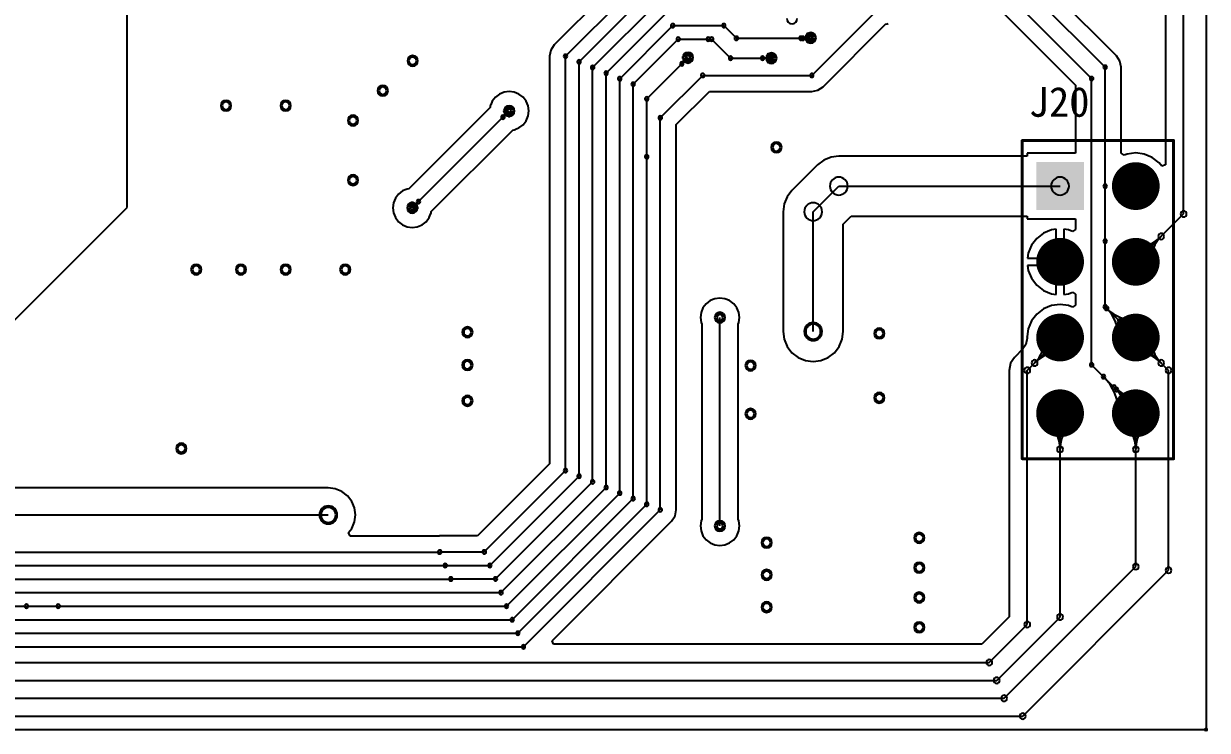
# Model space of a CAD drawing. Header units: inches. Extents: x 32166 to 66782, y 2386 to 7162.
# Drawn here: x 33941.3 to 34259.1, y 3660.8 to 3850.4 of the extents above; entities that cross this region are included whole.
import ezdxf

# ---------------------------------------------------------------- set-up
doc = ezdxf.new("R2010")
doc.units = ezdxf.units.IN
doc.header["$LTSCALE"] = 0.64311
doc.header["$MEASUREMENT"] = 0
for name, color, linetype in [('KEEPOUTLAYER', 6, 'CONTINUOUS'), ('MULTILAYER', 9, 'CONTINUOUS'), ('TOPLAYER', 1, 'CONTINUOUS'), ('TOPOVERLAY', 2, 'CONTINUOUS'), ('TOPSOLDER', 216, 'CONTINUOUS')]:
    doc.layers.add(name, color=color, linetype=linetype)
doc.styles.get("Standard").update_dxf_attribs({"font": 'txt', "width": 0.8})

msp = doc.modelspace()

# ---------------------------------------------------------------- linework, layer by layer
at = {"layer": 'KEEPOUTLAYER'}
for p, q in [((34258.87, 3660.96), (34258.87, 3989.76)), ((32499.27, 3660.96), (34258.55, 3660.96))]:
    msp.add_line(p, q, dxfattribs=at)
for centre, start, end in [((34258.55, 3660.96), 0, 180), ((34258.55, 3660.96), 180, 0), ((34258.87, 3660.96), 0, 180), ((34258.87, 3660.96), 180, 0)]:
    msp.add_arc(centre, 0.2, start, end, dxfattribs=at)
at = {"layer": 'MULTILAYER', "const_width": 5.6}
for points in [[(34237.06, 3806.8, 1), (34242.66, 3806.8, 1)], [(34216.74, 3786.48, 1), (34222.34, 3786.48, 1)], [(34237.06, 3786.48, 1), (34242.66, 3786.48, 1)], [(34216.74, 3766.16, 1), (34222.34, 3766.16, 1)], [(34237.06, 3766.16, 1), (34242.66, 3766.16, 1)], [(34216.74, 3745.84, 1), (34222.34, 3745.84, 1)], [(34237.06, 3745.84, 1), (34242.66, 3745.84, 1)]]:
    msp.add_lwpolyline(points, format="xyb", close=True, dxfattribs=at)
at = {"layer": 'MULTILAYER'}
for centre, radius, start, end in [((34152.63, 3846.56), 1, 0, 180), ((34152.63, 3846.56), 1, 180, 0), ((34045.75, 3840.4), 1, 0, 180), ((34119.67, 3841.28), 1, 0, 180), ((34142.07, 3841.12), 1, 0, 180), ((34045.75, 3840.4), 1, 180, 0), ((34119.67, 3841.28), 1, 180, 0), ((34142.07, 3841.12), 1, 180, 0), ((34037.75, 3832.4), 1, 0, 180), ((34037.75, 3832.4), 1, 180, 0), ((33995.66, 3828.39), 1, 0, 180), ((34011.66, 3828.39), 1, 0, 180), ((33995.66, 3828.39), 1, 180, 0), ((34011.66, 3828.39), 1, 180, 0), ((34071.67, 3826.96), 1, 0, 180), ((34071.67, 3826.96), 1, 180, 0), ((34029.75, 3824.4), 1, 0, 180), ((34029.75, 3824.4), 1, 180, 0), ((34143.41, 3817.2), 1, 0, 180), ((34143.41, 3817.2), 1, 180, 0), ((34029.75, 3808.4), 1, 0, 180), ((34029.75, 3808.4), 1, 180, 0), ((34045.65, 3800.95), 1, 0, 180), ((34045.65, 3800.95), 1, 180, 0), ((33987.66, 3784.39), 1, 0, 180), ((33987.66, 3784.39), 1, 180, 0), ((33999.66, 3784.39), 1, 0, 180), ((33999.66, 3784.39), 1, 180, 0), ((34011.66, 3784.39), 1, 0, 180), ((34011.66, 3784.39), 1, 180, 0), ((34027.66, 3784.39), 1, 0, 180), ((34027.66, 3784.39), 1, 180, 0), ((34128.23, 3771.52), 1, 0, 180), ((34128.23, 3771.52), 1, 180, 0), ((34060.46, 3767.59), 1, 0, 180), ((34153.27, 3767.76), 2, 0, 180), ((34171.02, 3767.27), 1, 0, 180), ((34060.46, 3767.59), 1, 180, 0), ((34153.27, 3767.76), 2, 180, 0), ((34171.02, 3767.27), 1, 180, 0), ((34060.46, 3758.79), 1, 0, 180), ((34060.46, 3758.79), 1, 180, 0), ((34136.46, 3758.63), 1, 0, 180), ((34136.46, 3758.63), 1, 180, 0), ((34060.46, 3749.19), 1, 0, 180), ((34060.46, 3749.19), 1, 180, 0), ((34171.02, 3749.99), 1, 0, 180), ((34171.02, 3749.99), 1, 180, 0), ((34136.46, 3745.67), 1, 0, 180), ((34136.46, 3745.67), 1, 180, 0), ((33983.66, 3736.39), 1, 0, 180), ((33983.66, 3736.39), 1, 180, 0), ((34023.12, 3718.56), 2, 0, 180), ((34023.12, 3718.56), 2, 180, 0), ((34128.23, 3715.6), 1, 0, 180), ((34128.23, 3715.6), 1, 180, 0), ((34140.78, 3711.11), 1, 0, 180), ((34140.78, 3711.11), 1, 180, 0), ((34181.75, 3712.4), 1, 0, 180), ((34181.75, 3712.4), 1, 180, 0), ((34181.75, 3704.4), 1, 0, 180), ((34140.78, 3702.47), 1, 0, 180), ((34140.78, 3702.47), 1, 180, 0), ((34181.75, 3704.4), 1, 180, 0), ((34181.75, 3696.4), 1, 0, 180), ((34181.75, 3696.4), 1, 180, 0), ((34140.78, 3693.83), 1, 0, 180), ((34140.78, 3693.83), 1, 180, 0), ((34181.75, 3688.4), 1, 0, 180), ((34181.75, 3688.4), 1, 180, 0)]:
    msp.add_arc(centre, radius, start, end, dxfattribs=at)
msp.add_solid([(34225.14, 3812.4), (34213.94, 3812.4), (34225.14, 3801.2), (34213.94, 3801.2)], dxfattribs=at)
at = {"layer": 'TOPLAYER'}
for p, q in [((33969.11, 3801.04), (33969.11, 3986.09)), ((34252.71, 3799.33), (34252.71, 3973.36)), ((34144.87, 3925.46), (34231.65, 3838.68)), ((34234.69, 3841.72), (34149.99, 3926.42)), ((34145.19, 3918.48), (34228.01, 3835.65)), ((34144.22, 3913.36), (34223.72, 3833.87)), ((34247.82, 3878.54), (34247.82, 3812.47)), ((34108.51, 3869.42), (34083.76, 3844.67)), ((34086.8, 3841.63), (34111.55, 3866.38)), ((34090.43, 3840.13), (34111.05, 3860.75)), ((34094.07, 3838.62), (34112.56, 3857.11)), ((34152.89, 3836.51), (34171.75, 3855.36)), ((34097.7, 3837.12), (34114.06, 3853.48)), ((34101.33, 3835.62), (34115.57, 3849.85)), ((34115.57, 3849.85), (34129.27, 3849.85)), ((34129.27, 3849.85), (34132.66, 3846.45)), ((34155.93, 3833.47), (34172.71, 3850.25)), ((34172.71, 3850.25), (34173.11, 3850.3)), ((34173.11, 3850.3), (34173.36, 3850.4)), ((34083.76, 3844.67), (34082.83, 3843.28)), ((34104.96, 3834.11), (34117.07, 3846.22)), ((34117.07, 3846.22), (34125.11, 3846.22)), ((34125.11, 3846.22), (34126.02, 3846.22)), ((34126.02, 3846.22), (34131.11, 3841.12)), ((34132.66, 3846.45), (34152.52, 3846.45)), ((34152.52, 3846.45), (34152.63, 3846.56)), ((34082.83, 3843.28), (34082.5, 3841.63)), ((34082.5, 3841.63), (34082.5, 3732.23)), ((34086.8, 3730.45), (34086.8, 3841.63)), ((34142.07, 3841.12), (34142.07, 3841.56)), ((34235.62, 3840.33), (34234.69, 3841.72)), ((34090.43, 3728.95), (34090.43, 3840.13)), ((34094.07, 3727.44), (34094.07, 3838.62)), ((34108.59, 3830.21), (34119.67, 3841.28)), ((34131.11, 3841.12), (34142.07, 3841.12)), ((34231.65, 3792), (34231.65, 3838.68)), ((34235.95, 3838.68), (34235.62, 3840.33)), ((34235.95, 3815.62), (34235.95, 3838.68)), ((34097.7, 3725.94), (34097.7, 3837.12)), ((34101.33, 3724.43), (34101.33, 3835.62)), ((34112.23, 3825.12), (34123.61, 3836.51)), ((34123.61, 3836.51), (34152.89, 3836.51)), ((34228.01, 3758.86), (34228.01, 3835.65)), ((34070.31, 3832.03), (34069.05, 3831.51)), ((34071.67, 3832.21), (34070.31, 3832.03)), ((34073.03, 3832.03), (34071.67, 3832.21)), ((34074.29, 3831.51), (34073.03, 3832.03)), ((34104.96, 3722.93), (34104.96, 3834.11)), ((34116.53, 3823.34), (34125.4, 3832.21)), ((34125.4, 3832.21), (34152.89, 3832.21)), ((34152.89, 3832.21), (34154.54, 3832.54)), ((34154.54, 3832.54), (34155.93, 3833.47)), ((34223.72, 3833.87), (34223.72, 3815.6)), ((34066.74, 3828.64), (34066.72, 3828.61)), ((34067.13, 3829.59), (34066.74, 3828.64)), ((34067.96, 3830.67), (34067.13, 3829.59)), ((34069.05, 3831.51), (34067.96, 3830.67)), ((34075.38, 3830.67), (34074.29, 3831.51)), ((34076.21, 3829.59), (34075.38, 3830.67)), ((34076.74, 3828.32), (34076.21, 3829.59)), ((34108.59, 3814.69), (34108.59, 3830.21)), ((34066.55, 3827.93), (34044.69, 3806.07)), ((34045.65, 3800.95), (34071.67, 3826.96)), ((34066.6, 3828.32), (34066.55, 3827.93)), ((34066.71, 3828.57), (34066.6, 3828.32)), ((34066.72, 3828.61), (34066.71, 3828.57)), ((34076.21, 3824.34), (34076.74, 3825.61)), ((34076.92, 3826.96), (34076.74, 3828.32)), ((34076.74, 3825.61), (34076.92, 3826.96)), ((34073.35, 3822.03), (34074.29, 3822.42)), ((34074.29, 3822.42), (34075.38, 3823.26)), ((34075.38, 3823.26), (34076.21, 3824.34)), ((34112.23, 3719.92), (34112.23, 3825.12)), ((34116.53, 3719.92), (34116.53, 3823.34)), ((34050.77, 3799.99), (34072.63, 3821.85)), ((34072.63, 3821.85), (34073.03, 3821.9)), ((34073.03, 3821.9), (34073.28, 3822)), ((34073.28, 3822), (34073.32, 3822.01)), ((34073.32, 3822.01), (34073.35, 3822.03)), ((34108.59, 3721.42), (34108.59, 3814.69)), ((34156.12, 3813.79), (34154.45, 3812.51)), ((34158.06, 3814.6), (34156.12, 3813.79)), ((34160.15, 3814.87), (34158.06, 3814.6)), ((34210.74, 3814.87), (34160.15, 3814.87)), ((34223.72, 3815.6), (34210.74, 3815.6)), ((34210.74, 3815.6), (34210.74, 3814.87)), ((34236.79, 3815.06), (34235.95, 3815.62)), ((34237.57, 3815.38), (34236.79, 3815.06)), ((34239.86, 3815.68), (34237.57, 3815.38)), ((34242.16, 3815.38), (34239.86, 3815.68)), ((34244.3, 3814.49), (34242.16, 3815.38)), ((34246.14, 3813.08), (34244.3, 3814.49)), ((34246.85, 3812.15), (34246.14, 3813.08)), ((34154.45, 3812.51), (34147.57, 3805.63)), ((34247.82, 3812.47), (34246.85, 3812.15)), ((34153.27, 3799.92), (34160.15, 3806.8)), ((34160.15, 3806.8), (34219.54, 3806.8)), ((34231.65, 3792), (34231.65, 3806.8)), ((34041.11, 3803.57), (34040.59, 3802.31)), ((34041.95, 3804.66), (34041.11, 3803.57)), ((34043.03, 3805.49), (34041.95, 3804.66)), ((34043.98, 3805.88), (34043.03, 3805.49)), ((34044.01, 3805.9), (34043.98, 3805.88)), ((34044.05, 3805.91), (34044.01, 3805.9)), ((34044.3, 3806.01), (34044.05, 3805.91)), ((34044.69, 3806.07), (34044.3, 3806.01)), ((34146.28, 3803.96), (34145.48, 3802.01)), ((34147.57, 3805.63), (34146.28, 3803.96)), ((33937.99, 3769.92), (33969.11, 3801.04)), ((34040.59, 3802.31), (34040.41, 3800.95)), ((34040.41, 3800.95), (34040.59, 3799.59)), ((34145.48, 3802.01), (34145.2, 3799.92)), ((34040.59, 3799.59), (34041.11, 3798.33)), ((34041.11, 3798.33), (34041.95, 3797.24)), ((34041.95, 3797.24), (34043.03, 3796.41)), ((34048.28, 3796.41), (34049.36, 3797.24)), ((34049.36, 3797.24), (34050.2, 3798.33)), ((34050.2, 3798.33), (34050.59, 3799.27)), ((34050.59, 3799.27), (34050.61, 3799.3)), ((34050.61, 3799.3), (34050.62, 3799.34)), ((34050.62, 3799.34), (34050.72, 3799.59)), ((34050.72, 3799.59), (34050.77, 3799.99)), ((34145.2, 3799.92), (34145.2, 3767.76)), ((34153.27, 3767.76), (34153.27, 3799.92)), ((34161.34, 3796.58), (34163.49, 3798.74)), ((34163.49, 3798.74), (34210.74, 3798.74)), ((34210.74, 3798.74), (34210.74, 3798)), ((34210.74, 3798), (34223.72, 3798)), ((34223.72, 3798), (34223.72, 3795.19)), ((34239.86, 3786.48), (34252.71, 3799.33)), ((34043.03, 3796.41), (34044.3, 3795.88)), ((34044.3, 3795.88), (34045.65, 3795.7)), ((34045.65, 3795.7), (34047.01, 3795.88)), ((34047.01, 3795.88), (34048.28, 3796.41)), ((34161.34, 3767.76), (34161.34, 3796.58)), ((34215.1, 3794.17), (34213.27, 3792.76)), ((34217.25, 3795.06), (34215.1, 3794.17)), ((34218.53, 3795.23), (34217.25, 3795.06)), ((34218.53, 3787.5), (34218.53, 3795.23)), ((34221.84, 3795.06), (34220.56, 3795.23)), ((34220.56, 3795.23), (34220.56, 3786.48)), ((34222.87, 3794.63), (34221.84, 3795.06)), ((34223.72, 3795.19), (34222.87, 3794.63)), ((34211.86, 3790.92), (34210.97, 3788.78)), ((34213.27, 3792.76), (34211.86, 3790.92)), ((34231.65, 3774.38), (34231.65, 3792)), ((34210.97, 3788.78), (34210.8, 3787.5)), ((34210.8, 3787.5), (34218.53, 3787.5)), ((34218.53, 3785.47), (34210.8, 3785.47)), ((34210.8, 3785.47), (34210.97, 3784.19)), ((34210.97, 3784.19), (34211.86, 3782.05)), ((34218.53, 3777.74), (34218.53, 3785.47)), ((34220.56, 3786.48), (34220.56, 3777.74)), ((34211.86, 3782.05), (34213.27, 3780.21)), ((34213.27, 3780.21), (34215.1, 3778.8)), ((34215.1, 3778.8), (34217.25, 3777.91)), ((34217.25, 3777.91), (34218.53, 3777.74)), ((34220.56, 3777.74), (34221.84, 3777.91)), ((34221.84, 3777.91), (34222.87, 3778.34)), ((34222.87, 3778.34), (34223.72, 3777.77)), ((34124.52, 3775.23), (34123.69, 3774.15)), ((34125.61, 3776.07), (34124.52, 3775.23)), ((34126.87, 3776.59), (34125.61, 3776.07)), ((34128.23, 3776.77), (34126.87, 3776.59)), ((34129.59, 3776.59), (34128.23, 3776.77)), ((34130.85, 3776.07), (34129.59, 3776.59)), ((34131.94, 3775.23), (34130.85, 3776.07)), ((34132.77, 3774.15), (34131.94, 3775.23)), ((34217.25, 3774.74), (34215.1, 3773.85)), ((34219.54, 3775.04), (34217.25, 3774.74)), ((34221.84, 3774.74), (34219.54, 3775.04)), ((34222.87, 3774.31), (34221.84, 3774.74)), ((34223.72, 3774.87), (34222.87, 3774.31)), ((34223.72, 3777.77), (34223.72, 3774.87)), ((34123.16, 3772.88), (34122.99, 3771.52)), ((34122.99, 3771.52), (34123.16, 3770.17)), ((34123.69, 3774.15), (34123.16, 3772.88)), ((34128.23, 3715.6), (34128.23, 3771.52)), ((34133.3, 3772.88), (34132.77, 3774.15)), ((34133.48, 3771.52), (34133.3, 3772.88)), ((34133.3, 3770.17), (34133.48, 3771.52)), ((34213.27, 3772.44), (34211.86, 3770.6)), ((34215.1, 3773.85), (34213.27, 3772.44)), ((34231.65, 3774.38), (34239.86, 3766.16)), ((34123.16, 3770.17), (34123.34, 3769.75)), ((34123.34, 3769.75), (34123.34, 3717.38)), ((34133.12, 3769.75), (34133.3, 3770.17)), ((34133.12, 3717.38), (34133.12, 3769.75)), ((34210.97, 3768.46), (34210.7, 3766.43)), ((34211.86, 3770.6), (34210.97, 3768.46)), ((34145.2, 3767.76), (34145.48, 3765.68)), ((34145.48, 3765.68), (34146.28, 3763.73)), ((34160.26, 3763.73), (34161.06, 3765.68)), ((34161.06, 3765.68), (34161.34, 3767.76)), ((34210.69, 3765.96), (34210.37, 3764.31)), ((34210.7, 3766.43), (34210.65, 3766.16)), ((34210.65, 3766.16), (34210.67, 3766.16)), ((34210.67, 3766.16), (34210.69, 3765.96)), ((34210.74, 3757.36), (34219.54, 3766.16)), ((34239.86, 3766.16), (34248.66, 3757.36)), ((34146.28, 3763.73), (34147.57, 3762.06)), ((34147.57, 3762.06), (34149.24, 3760.78)), ((34157.31, 3760.78), (34158.98, 3762.06)), ((34158.98, 3762.06), (34160.26, 3763.73)), ((34209.56, 3763.1), (34207.28, 3760.82)), ((34210.37, 3764.31), (34209.56, 3763.1)), ((34149.24, 3760.78), (34151.18, 3759.97)), ((34151.18, 3759.97), (34153.27, 3759.7)), ((34153.27, 3759.7), (34155.36, 3759.97)), ((34155.36, 3759.97), (34157.31, 3760.78)), ((34206.22, 3759.24), (34205.85, 3757.36)), ((34207.28, 3760.82), (34206.22, 3759.24)), ((34228.01, 3758.86), (34239.86, 3747.01)), ((34205.85, 3757.36), (34205.85, 3691.18)), ((34210.74, 3689.16), (34210.74, 3757.36)), ((34248.66, 3703.72), (34248.66, 3757.36)), ((34239.86, 3745.84), (34239.86, 3747.01)), ((34219.54, 3691.17), (34219.54, 3745.84)), ((34239.86, 3704.7), (34239.86, 3745.84)), ((34082.5, 3732.23), (34063.2, 3712.93)), ((34064.98, 3708.63), (34086.8, 3730.45)), ((34066.49, 3705), (34090.43, 3728.95)), ((34067.99, 3701.37), (34094.07, 3727.44)), ((34023.12, 3725.83), (33919.66, 3725.83)), ((34025, 3725.58), (34023.12, 3725.83)), ((34026.75, 3724.85), (34025, 3725.58)), ((34028.26, 3723.7), (34026.75, 3724.85)), ((34069.47, 3697.71), (34097.7, 3725.94)), ((34070.97, 3694.08), (34101.33, 3724.43)), ((34029.41, 3722.2), (34028.26, 3723.7)), ((34030.14, 3720.44), (34029.41, 3722.2)), ((34072.48, 3690.44), (34104.96, 3722.93)), ((34073.98, 3686.81), (34108.59, 3721.42)), ((33919.66, 3718.56), (34023.12, 3718.56)), ((34030.38, 3718.56), (34030.14, 3720.44)), ((34030.14, 3716.68), (34030.38, 3718.56)), ((34075.49, 3683.18), (34112.23, 3719.92)), ((34115.27, 3716.88), (34116.2, 3718.28)), ((34116.2, 3718.28), (34116.53, 3719.92)), ((34028.55, 3713.81), (34029.41, 3714.93)), ((34029.41, 3714.93), (34030.14, 3716.68)), ((34083.18, 3684.8), (34115.27, 3716.88)), ((34123.16, 3716.96), (34122.99, 3715.6)), ((34122.99, 3715.6), (34123.16, 3714.25)), ((34123.34, 3717.38), (34123.16, 3716.96)), ((34123.16, 3714.25), (34123.69, 3712.98)), ((34132.77, 3712.98), (34133.3, 3714.25)), ((34133.3, 3716.96), (34133.12, 3717.38)), ((34133.48, 3715.6), (34133.3, 3716.96)), ((34133.3, 3714.25), (34133.48, 3715.6)), ((34029, 3712.9), (34028.55, 3713.81)), ((34052.88, 3712.9), (34029, 3712.9)), ((34053.01, 3712.93), (34052.88, 3712.9)), ((34063.2, 3712.93), (34053.01, 3712.93)), ((34123.69, 3712.98), (34124.52, 3711.9)), ((34124.52, 3711.9), (34125.61, 3711.06)), ((34125.61, 3711.06), (34126.87, 3710.54)), ((34129.59, 3710.54), (34130.85, 3711.06)), ((34130.85, 3711.06), (34131.94, 3711.9)), ((34131.94, 3711.9), (34132.77, 3712.98)), ((33909.99, 3708.6), (34052.98, 3708.6)), ((34052.98, 3708.6), (34053.01, 3708.63)), ((34053.01, 3708.63), (34064.98, 3708.63)), ((34126.87, 3710.54), (34128.23, 3710.36)), ((34128.23, 3710.36), (34129.59, 3710.54)), ((33896.15, 3704.97), (34054.49, 3704.97)), ((34054.49, 3704.97), (34054.51, 3705)), ((34054.51, 3705), (34066.49, 3705)), ((34204.53, 3669.36), (34239.86, 3704.7)), ((34209.51, 3664.56), (34248.66, 3703.72)), ((33927.27, 3701.34), (34055.99, 3701.34)), ((34055.99, 3701.34), (34056.02, 3701.37)), ((34056.02, 3701.37), (34067.99, 3701.37)), ((33933.59, 3697.71), (34069.47, 3697.71)), ((33228.47, 3694.08), (33942.07, 3694.08)), ((33942.07, 3694.08), (34070.97, 3694.08)), ((33942.07, 3694.08), (33950.63, 3694.08)), ((33203.99, 3690.44), (34072.48, 3690.44)), ((34205.85, 3691.18), (34198.52, 3683.86)), ((34200.55, 3678.96), (34210.74, 3689.16)), ((34202.54, 3674.16), (34219.54, 3691.17)), ((33181.99, 3686.81), (34073.98, 3686.81)), ((33165.03, 3683.18), (34075.49, 3683.18)), ((34083.57, 3683.86), (34083.18, 3684.8)), ((34198.52, 3683.86), (34083.57, 3683.86)), ((32577.35, 3678.96), (34200.55, 3678.96)), ((32546.95, 3674.16), (34202.54, 3674.16)), ((32542.63, 3669.36), (34204.53, 3669.36)), ((32538.31, 3664.56), (34209.51, 3664.56))]:
    msp.add_line(p, q, dxfattribs=at)
at = {"layer": 'TOPLAYER', "const_width": 5.6}
for points in [[(34237.06, 3806.8, 1), (34242.66, 3806.8, 1)], [(34216.74, 3786.48, 1), (34222.34, 3786.48, 1)], [(34237.06, 3786.48, 1), (34242.66, 3786.48, 1)], [(34216.74, 3766.16, 1), (34222.34, 3766.16, 1)], [(34237.06, 3766.16, 1), (34242.66, 3766.16, 1)], [(34216.74, 3745.84, 1), (34222.34, 3745.84, 1)], [(34237.06, 3745.84, 1), (34242.66, 3745.84, 1)]]:
    msp.add_lwpolyline(points, format="xyb", close=True, dxfattribs=at)
at = {"layer": 'TOPLAYER'}
for centre, radius, start, end in [((34115.57, 3849.85), 0.508, 0, 180), ((34115.57, 3849.85), 0.508, 0, 180), ((34115.57, 3849.85), 0.508, 180, 0), ((34115.57, 3849.85), 0.508, 180, 0), ((34129.27, 3849.85), 0.508, 0, 180), ((34129.27, 3849.85), 0.508, 0, 180), ((34129.27, 3849.85), 0.508, 180, 0), ((34129.27, 3849.85), 0.508, 180, 0), ((34151.94, 3847.26), 0.508, 0, 180), ((34117.07, 3846.22), 0.508, 0, 180), ((34117.07, 3846.22), 0.508, 0, 180), ((34117.07, 3846.22), 0.508, 180, 0), ((34117.07, 3846.22), 0.508, 180, 0), ((34125.11, 3846.22), 0.508, 0, 180), ((34125.11, 3846.22), 0.508, 0, 180), ((34125.11, 3846.22), 0.508, 180, 0), ((34125.11, 3846.22), 0.508, 180, 0), ((34126.02, 3846.22), 0.508, 0, 180), ((34126.02, 3846.22), 0.508, 0, 180), ((34126.02, 3846.22), 0.508, 180, 0), ((34126.02, 3846.22), 0.508, 180, 0), ((34132.66, 3846.45), 0.508, 0, 180), ((34132.66, 3846.45), 0.508, 0, 180), ((34132.66, 3846.45), 0.508, 180, 0), ((34132.66, 3846.45), 0.508, 180, 0), ((34149.98, 3846.45), 0.508, 0, 180), ((34149.98, 3846.45), 0.508, 180, 0), ((34149.98, 3849.22), 2.76, 270.0003, 315.0003), ((34150.53, 3846.45), 0.508, 0, 180), ((34150.53, 3846.45), 0.508, 180, 0), ((34150.53, 3844.46), 1.99, 44.9998, 89.9998), ((34151.94, 3847.26), 0.508, 180, 0), ((34151.94, 3845.87), 0.508, 0, 180), ((34151.94, 3845.87), 0.508, 180, 0), ((34152.63, 3846.56), 1, 0, 180), ((34152.63, 3846.56), 1, 180, 0), ((34152.52, 3846.45), 0.508, 0, 180), ((34152.52, 3846.45), 0.508, 0, 180), ((34152.52, 3846.45), 0.508, 180, 0), ((34152.52, 3846.45), 0.508, 180, 0), ((34152.63, 3846.56), 0.508, 0, 180), ((34152.63, 3846.56), 0.508, 180, 0), ((34045.75, 3840.4), 1, 0, 180), ((34086.8, 3841.63), 0.508, 0, 180), ((34086.8, 3841.63), 0.508, 0, 180), ((34086.8, 3841.63), 0.508, 180, 0), ((34086.8, 3841.63), 0.508, 180, 0), ((34118.69, 3841.28), 0.508, 0, 180), ((34119.67, 3841.28), 1, 0, 180), ((34119.67, 3841.28), 0.508, 0, 180), ((34131.11, 3841.12), 0.508, 0, 180), ((34131.11, 3841.12), 0.508, 0, 180), ((34139.7, 3841.12), 0.508, 0, 180), ((34139.7, 3841.12), 0.508, 0, 180), ((34139.7, 3843.5), 2.38, 270.0004, 315.0004), ((34141.38, 3841.82), 0.508, 0, 180), ((34141.38, 3841.82), 0.508, 180, 0), ((34142.07, 3841.12), 1, 0, 180), ((34142.07, 3841.56), 0.508, 0, 180), ((34142.07, 3841.12), 0.508, 0, 180), ((34142.07, 3841.12), 0.508, 0, 180), ((34142.07, 3841.56), 0.508, 180, 0), ((34045.75, 3840.4), 1, 180, 0), ((34090.43, 3840.13), 0.508, 0, 180), ((34090.43, 3840.13), 0.508, 0, 180), ((34090.43, 3840.13), 0.508, 180, 0), ((34090.43, 3840.13), 0.508, 180, 0), ((34094.07, 3838.62), 0.508, 0, 180), ((34094.07, 3838.62), 0.508, 0, 180), ((34094.07, 3838.62), 0.508, 180, 0), ((34094.07, 3838.62), 0.508, 180, 0), ((34117.99, 3839.6), 0.508, 0, 180), ((34117.99, 3839.6), 0.508, 0, 180), ((34117.99, 3839.6), 0.508, 180, 0), ((34117.99, 3839.6), 0.508, 180, 0), ((34116.31, 3841.28), 2.38, 314.9996, 359.9996), ((34119.67, 3837.92), 2.38, 90.0004, 135.0004), ((34118.69, 3841.28), 0.508, 180, 0), ((34119.67, 3841.28), 1, 180, 0), ((34119.67, 3841.28), 0.508, 180, 0), ((34119.67, 3840.3), 0.508, 0, 180), ((34119.67, 3840.3), 0.508, 180, 0), ((34131.11, 3841.12), 0.508, 180, 0), ((34131.11, 3841.12), 0.508, 180, 0), ((34139.7, 3841.12), 0.508, 180, 0), ((34139.7, 3841.12), 0.508, 180, 0), ((34139.7, 3838.75), 2.38, 44.9996, 89.9996), ((34141.38, 3840.43), 0.508, 0, 180), ((34141.38, 3840.43), 0.508, 180, 0), ((34142.07, 3841.12), 1, 180, 0), ((34142.07, 3841.12), 0.508, 180, 0), ((34142.07, 3841.12), 0.508, 180, 0), ((34231.65, 3838.68), 0.508, 0, 180), ((34231.65, 3838.68), 0.508, 0, 180), ((34231.65, 3838.68), 0.508, 180, 0), ((34231.65, 3838.68), 0.508, 180, 0), ((34097.7, 3837.12), 0.508, 0, 180), ((34097.7, 3837.12), 0.508, 0, 180), ((34097.7, 3837.12), 0.508, 180, 0), ((34097.7, 3837.12), 0.508, 180, 0), ((34101.33, 3835.62), 0.508, 0, 180), ((34101.33, 3835.62), 0.508, 0, 180), ((34101.33, 3835.62), 0.508, 180, 0), ((34101.33, 3835.62), 0.508, 180, 0), ((34123.61, 3836.51), 0.508, 0, 180), ((34123.61, 3836.51), 0.508, 0, 180), ((34123.61, 3836.51), 0.508, 180, 0), ((34123.61, 3836.51), 0.508, 180, 0), ((34152.89, 3836.51), 0.508, 0, 180), ((34152.89, 3836.51), 0.508, 0, 180), ((34152.89, 3836.51), 0.508, 180, 0), ((34152.89, 3836.51), 0.508, 180, 0), ((34228.01, 3835.65), 0.508, 0, 180), ((34228.01, 3835.65), 0.508, 0, 180), ((34228.01, 3835.65), 0.508, 180, 0), ((34228.01, 3835.65), 0.508, 180, 0), ((34037.75, 3832.4), 1, 0, 180), ((34037.75, 3832.4), 1, 180, 0), ((34104.96, 3834.11), 0.508, 0, 180), ((34104.96, 3834.11), 0.508, 0, 180), ((34104.96, 3834.11), 0.508, 180, 0), ((34104.96, 3834.11), 0.508, 180, 0), ((33995.66, 3828.39), 1, 0, 180), ((34011.66, 3828.39), 1, 0, 180), ((34108.59, 3830.21), 0.508, 0, 180), ((34108.59, 3830.21), 0.508, 0, 180), ((34108.59, 3830.21), 0.508, 180, 0), ((34108.59, 3830.21), 0.508, 180, 0), ((33995.66, 3828.39), 1, 180, 0), ((34011.66, 3828.39), 1, 180, 0), ((34069.99, 3825.28), 0.508, 0, 180), ((34069.99, 3825.28), 0.508, 0, 180), ((34068.31, 3826.96), 2.38, 314.9996, 359.9996), ((34071.67, 3823.6), 2.38, 90.0004, 135.0004), ((34070.69, 3826.96), 0.508, 0, 180), ((34070.69, 3826.96), 0.508, 180, 0), ((34071.67, 3826.96), 1, 0, 180), ((34071.67, 3826.96), 1, 180, 0), ((34071.67, 3826.96), 0.508, 0, 180), ((34071.67, 3826.96), 0.508, 180, 0), ((34071.67, 3825.98), 0.508, 0, 180), ((34071.67, 3825.98), 0.508, 180, 0), ((34112.23, 3825.12), 0.508, 0, 180), ((34112.23, 3825.12), 0.508, 0, 180), ((34029.75, 3824.4), 1, 0, 180), ((34029.75, 3824.4), 1, 180, 0), ((34069.99, 3825.28), 0.508, 180, 0), ((34069.99, 3825.28), 0.508, 180, 0), ((34112.23, 3825.12), 0.508, 180, 0), ((34112.23, 3825.12), 0.508, 180, 0), ((34143.41, 3817.2), 1, 0, 180), ((34143.41, 3817.2), 1, 180, 0), ((34108.59, 3814.69), 0.508, 0, 180), ((34108.59, 3814.69), 0.508, 0, 180), ((34108.59, 3814.69), 0.508, 180, 0), ((34108.59, 3814.69), 0.508, 180, 0), ((34029.75, 3808.4), 1, 0, 180), ((34029.75, 3808.4), 1, 180, 0), ((34160.15, 3806.8), 2.4, 0, 180), ((34160.15, 3806.8), 2.4, 0, 180), ((34160.15, 3806.8), 2.4, 180, 0), ((34160.15, 3806.8), 2.4, 180, 0), ((34219.54, 3806.8), 2.4, 0, 180), ((34219.54, 3806.8), 2.4, 180, 0), ((34231.65, 3806.8), 0.508, 0, 180), ((34231.65, 3806.8), 0.508, 180, 0), ((34045.65, 3800.95), 1, 0, 180), ((34045.65, 3800.95), 1, 180, 0), ((34045.65, 3801.93), 0.508, 0, 180), ((34045.65, 3801.93), 0.508, 180, 0), ((34045.65, 3800.95), 0.508, 0, 180), ((34045.65, 3800.95), 0.508, 180, 0), ((34045.65, 3804.31), 2.38, 270.0004, 315.0004), ((34046.64, 3800.95), 0.508, 0, 180), ((34046.64, 3800.95), 0.508, 180, 0), ((34049.01, 3800.95), 2.38, 134.9996, 179.9996), ((34047.33, 3802.63), 0.508, 0, 180), ((34047.33, 3802.63), 0.508, 0, 180), ((34047.33, 3802.63), 0.508, 180, 0), ((34047.33, 3802.63), 0.508, 180, 0), ((34153.27, 3799.92), 2.4, 0, 180), ((34153.27, 3799.92), 2.4, 0, 180), ((34252.71, 3799.33), 0.8, 0, 180), ((34252.71, 3799.33), 0.8, 0, 180), ((34153.27, 3799.92), 2.4, 180, 0), ((34153.27, 3799.92), 2.4, 180, 0), ((34252.71, 3799.33), 0.8, 180, 0), ((34252.71, 3799.33), 0.8, 180, 0), ((34246.69, 3793.31), 0.8, 0, 180), ((34246.69, 3793.31), 0.8, 0, 180), ((34231.65, 3792), 0.508, 0, 180), ((34231.65, 3792), 0.508, 0, 180), ((34231.65, 3792), 0.508, 0, 180), ((34231.65, 3792), 0.508, 180, 0), ((34231.65, 3792), 0.508, 180, 0), ((34231.65, 3792), 0.508, 180, 0), ((34239.86, 3790.48), 0.8, 0, 180), ((34239.86, 3800.14), 9.66, 270, 315), ((34253.52, 3786.48), 9.66, 135, 180), ((34246.69, 3793.31), 0.8, 180, 0), ((34246.69, 3793.31), 0.8, 180, 0), ((34239.86, 3790.48), 0.8, 180, 0), ((33987.66, 3784.39), 1, 0, 180), ((33987.66, 3784.39), 1, 180, 0), ((33999.66, 3784.39), 1, 0, 180), ((33999.66, 3784.39), 1, 180, 0), ((34011.66, 3784.39), 1, 0, 180), ((34011.66, 3784.39), 1, 180, 0), ((34027.66, 3784.39), 1, 0, 180), ((34027.66, 3784.39), 1, 180, 0), ((34239.86, 3786.48), 0.8, 0, 180), ((34239.86, 3786.48), 0.8, 180, 0), ((34243.86, 3786.48), 0.8, 0, 180), ((34243.86, 3786.48), 0.8, 180, 0), ((34231.65, 3774.38), 0.508, 0, 180), ((34231.65, 3774.38), 0.508, 0, 180), ((34128.23, 3771.52), 1, 0, 180), ((34128.23, 3771.52), 1, 180, 0), ((34128.23, 3771.52), 0.8, 0, 180), ((34128.23, 3771.52), 0.8, 180, 0), ((34231.65, 3774.38), 0.508, 180, 0), ((34231.65, 3774.38), 0.508, 180, 0), ((34232.04, 3773.99), 0.508, 0, 180), ((34232.04, 3773.99), 0.508, 0, 180), ((34232.04, 3773.99), 0.508, 180, 0), ((34232.04, 3773.99), 0.508, 180, 0), ((34224.21, 3766.16), 11.07, 360, 45), ((34239.86, 3781.81), 11.07, 225, 270), ((34060.46, 3767.59), 1, 0, 180), ((34153.27, 3767.76), 2.4, 0, 180), ((34153.27, 3767.76), 2, 0, 180), ((34171.02, 3767.27), 1, 0, 180), ((34235.51, 3770.52), 0.508, 0, 180), ((34235.51, 3770.52), 0.508, 0, 180), ((34235.51, 3770.52), 0.508, 180, 0), ((34235.51, 3770.52), 0.508, 180, 0), ((34231.15, 3766.16), 6.16, 0.0002, 45.0002), ((34239.86, 3774.88), 6.16, 224.9998, 269.9998), ((34239.86, 3770.75), 0.508, 0, 180), ((34239.86, 3770.75), 0.508, 180, 0), ((34239.86, 3768.72), 0.508, 0, 180), ((34239.86, 3768.72), 0.508, 180, 0), ((34060.46, 3767.59), 1, 180, 0), ((34153.27, 3767.76), 2.4, 180, 0), ((34153.27, 3767.76), 2, 180, 0), ((34171.02, 3767.27), 1, 180, 0), ((34205.89, 3766.16), 9.66, 315, 360), ((34215.54, 3766.16), 0.8, 0, 180), ((34215.54, 3766.16), 0.8, 180, 0), ((34219.54, 3766.16), 0.8, 0, 180), ((34219.54, 3766.16), 0.8, 180, 0), ((34235.28, 3766.16), 0.508, 0, 180), ((34235.28, 3766.16), 0.508, 180, 0), ((34237.31, 3766.16), 0.508, 0, 180), ((34237.31, 3766.16), 0.508, 180, 0), ((34239.86, 3766.16), 0.8, 0, 180), ((34239.86, 3766.16), 0.8, 180, 0), ((34239.86, 3766.16), 0.508, 0, 180), ((34239.86, 3766.16), 0.508, 180, 0), ((34243.86, 3766.16), 0.8, 0, 180), ((34243.86, 3766.16), 0.8, 180, 0), ((34253.52, 3766.16), 9.66, 180, 225), ((34219.54, 3752.51), 9.66, 90, 135), ((34219.54, 3762.16), 0.8, 0, 180), ((34219.54, 3762.16), 0.8, 180, 0), ((34239.86, 3762.16), 0.8, 0, 180), ((34239.86, 3762.16), 0.8, 180, 0), ((34239.86, 3752.51), 9.66, 45, 90), ((34060.46, 3758.79), 1, 0, 180), ((34060.46, 3758.79), 1, 180, 0), ((34136.46, 3758.63), 1, 0, 180), ((34212.71, 3759.34), 0.8, 0, 180), ((34212.71, 3759.34), 0.8, 0, 180), ((34212.71, 3759.34), 0.8, 180, 0), ((34212.71, 3759.34), 0.8, 180, 0), ((34228.01, 3758.86), 0.508, 0, 180), ((34228.01, 3758.86), 0.508, 0, 180), ((34228.01, 3758.86), 0.508, 180, 0), ((34228.01, 3758.86), 0.508, 180, 0), ((34246.69, 3759.34), 0.8, 0, 180), ((34246.69, 3759.34), 0.8, 0, 180), ((34246.69, 3759.34), 0.8, 180, 0), ((34246.69, 3759.34), 0.8, 180, 0), ((34136.46, 3758.63), 1, 180, 0), ((34210.74, 3757.36), 0.8, 0, 180), ((34210.74, 3757.36), 0.8, 0, 180), ((34210.74, 3757.36), 0.8, 180, 0), ((34210.74, 3757.36), 0.8, 180, 0), ((34231.21, 3755.66), 0.508, 0, 180), ((34231.21, 3755.66), 0.508, 180, 0), ((34221.39, 3745.84), 13.89, 0, 45), ((34248.66, 3757.36), 0.8, 0, 180), ((34248.66, 3757.36), 0.8, 0, 180), ((34248.66, 3757.36), 0.8, 180, 0), ((34248.66, 3757.36), 0.8, 180, 0), ((34234.03, 3752.84), 0.508, 0, 180), ((34234.03, 3752.84), 0.508, 180, 0), ((34239.86, 3758.68), 8.25, 224.9999, 269.9999), ((34234.68, 3752.19), 0.508, 0, 180), ((34060.46, 3749.19), 1, 0, 180), ((34060.46, 3749.19), 1, 180, 0), ((34171.02, 3749.99), 1, 0, 180), ((34171.02, 3749.99), 1, 180, 0), ((34234.68, 3752.19), 0.508, 180, 0), ((34228.33, 3745.84), 8.98, 360, 45), ((34239.86, 3750.43), 0.508, 0, 180), ((34239.86, 3750.43), 0.508, 180, 0), ((34136.46, 3745.67), 1, 0, 180), ((34219.54, 3745.84), 0.8, 0, 180), ((34235.28, 3745.84), 0.508, 0, 180), ((34237.31, 3745.84), 0.508, 0, 180), ((34239.86, 3747.01), 0.8, 0, 180), ((34239.86, 3747.01), 0.8, 180, 0), ((34239.86, 3745.84), 0.8, 0, 180), ((34239.86, 3745.84), 0.8, 0, 180), ((34239.86, 3747.01), 0.508, 0, 180), ((34239.86, 3747.01), 0.508, 180, 0), ((34136.46, 3745.67), 1, 180, 0), ((34216.71, 3743.02), 0.8, 0, 180), ((34216.71, 3743.02), 0.8, 180, 0), ((34209.89, 3736.19), 9.66, 0, 45), ((34219.54, 3745.84), 0.8, 180, 0), ((34229.2, 3736.19), 9.66, 135, 180), ((34222.37, 3743.02), 0.8, 0, 180), ((34222.37, 3743.02), 0.8, 180, 0), ((34235.28, 3745.84), 0.508, 180, 0), ((34237.03, 3743.02), 0.8, 0, 180), ((34237.03, 3743.02), 0.8, 180, 0), ((34237.31, 3745.84), 0.508, 180, 0), ((34230.21, 3736.19), 9.66, 0, 45), ((34239.86, 3745.84), 0.8, 180, 0), ((34239.86, 3745.84), 0.8, 180, 0), ((34249.52, 3736.19), 9.66, 135, 180), ((34242.69, 3743.02), 0.8, 0, 180), ((34242.69, 3743.02), 0.8, 180, 0), ((33983.66, 3736.39), 1, 0, 180), ((34219.54, 3736.19), 0.8, 0, 180), ((34219.54, 3736.19), 0.8, 0, 180), ((34239.86, 3736.19), 0.8, 0, 180), ((34239.86, 3736.19), 0.8, 0, 180), ((33983.66, 3736.39), 1, 180, 0), ((34219.54, 3736.19), 0.8, 180, 0), ((34219.54, 3736.19), 0.8, 180, 0), ((34239.86, 3736.19), 0.8, 180, 0), ((34239.86, 3736.19), 0.8, 180, 0), ((34086.8, 3730.45), 0.508, 0, 180), ((34086.8, 3730.45), 0.508, 0, 180), ((34086.8, 3730.45), 0.508, 180, 0), ((34086.8, 3730.45), 0.508, 180, 0), ((34090.43, 3728.95), 0.508, 0, 180), ((34090.43, 3728.95), 0.508, 0, 180), ((34090.43, 3728.95), 0.508, 180, 0), ((34090.43, 3728.95), 0.508, 180, 0), ((34094.07, 3727.44), 0.508, 0, 180), ((34094.07, 3727.44), 0.508, 0, 180), ((34094.07, 3727.44), 0.508, 180, 0), ((34094.07, 3727.44), 0.508, 180, 0), ((34097.7, 3725.94), 0.508, 0, 180), ((34097.7, 3725.94), 0.508, 0, 180), ((34097.7, 3725.94), 0.508, 180, 0), ((34097.7, 3725.94), 0.508, 180, 0), ((34101.33, 3724.43), 0.508, 0, 180), ((34101.33, 3724.43), 0.508, 0, 180), ((34101.33, 3724.43), 0.508, 180, 0), ((34101.33, 3724.43), 0.508, 180, 0), ((34104.96, 3722.93), 0.508, 0, 180), ((34104.96, 3722.93), 0.508, 0, 180), ((34104.96, 3722.93), 0.508, 180, 0), ((34104.96, 3722.93), 0.508, 180, 0), ((34108.59, 3721.42), 0.508, 0, 180), ((34108.59, 3721.42), 0.508, 0, 180), ((34108.59, 3721.42), 0.508, 180, 0), ((34108.59, 3721.42), 0.508, 180, 0), ((34023.12, 3718.56), 2, 0, 180), ((34023.12, 3718.56), 2, 0, 180), ((34023.12, 3718.56), 2, 180, 0), ((34023.12, 3718.56), 2, 180, 0), ((34112.23, 3719.92), 0.508, 0, 180), ((34112.23, 3719.92), 0.508, 0, 180), ((34112.23, 3719.92), 0.508, 180, 0), ((34112.23, 3719.92), 0.508, 180, 0), ((34128.23, 3715.6), 1, 0, 180), ((34128.23, 3715.6), 1, 180, 0), ((34128.23, 3715.6), 0.8, 0, 180), ((34128.23, 3715.6), 0.8, 180, 0), ((34140.78, 3711.11), 1, 0, 180), ((34140.78, 3711.11), 1, 180, 0), ((34181.75, 3712.4), 1, 0, 180), ((34181.75, 3712.4), 1, 180, 0), ((34052.98, 3708.6), 0.508, 0, 180), ((34052.98, 3708.6), 0.508, 0, 180), ((34052.98, 3708.6), 0.508, 180, 0), ((34052.98, 3708.6), 0.508, 180, 0), ((34053.01, 3708.63), 0.508, 0, 180), ((34053.01, 3708.63), 0.508, 0, 180), ((34053.01, 3708.63), 0.508, 180, 0), ((34053.01, 3708.63), 0.508, 180, 0), ((34064.98, 3708.63), 0.508, 0, 180), ((34064.98, 3708.63), 0.508, 0, 180), ((34064.98, 3708.63), 0.508, 180, 0), ((34064.98, 3708.63), 0.508, 180, 0), ((34054.49, 3704.97), 0.508, 0, 180), ((34054.49, 3704.97), 0.508, 0, 180), ((34054.49, 3704.97), 0.508, 180, 0), ((34054.49, 3704.97), 0.508, 180, 0), ((34054.51, 3705), 0.508, 0, 180), ((34054.51, 3705), 0.508, 0, 180), ((34054.51, 3705), 0.508, 180, 0), ((34054.51, 3705), 0.508, 180, 0), ((34066.49, 3705), 0.508, 0, 180), ((34066.49, 3705), 0.508, 0, 180), ((34066.49, 3705), 0.508, 180, 0), ((34066.49, 3705), 0.508, 180, 0), ((34181.75, 3704.4), 1, 0, 180), ((34239.86, 3704.7), 0.8, 0, 180), ((34239.86, 3704.7), 0.8, 0, 180), ((34055.99, 3701.34), 0.508, 0, 180), ((34055.99, 3701.34), 0.508, 0, 180), ((34056.02, 3701.37), 0.508, 0, 180), ((34056.02, 3701.37), 0.508, 0, 180), ((34067.99, 3701.37), 0.508, 0, 180), ((34067.99, 3701.37), 0.508, 0, 180), ((34140.78, 3702.47), 1, 0, 180), ((34140.78, 3702.47), 1, 180, 0), ((34181.75, 3704.4), 1, 180, 0), ((34239.86, 3704.7), 0.8, 180, 0), ((34239.86, 3704.7), 0.8, 180, 0), ((34248.66, 3703.72), 0.8, 0, 180), ((34248.66, 3703.72), 0.8, 0, 180), ((34248.66, 3703.72), 0.8, 180, 0), ((34248.66, 3703.72), 0.8, 180, 0), ((34055.99, 3701.34), 0.508, 180, 0), ((34055.99, 3701.34), 0.508, 180, 0), ((34056.02, 3701.37), 0.508, 180, 0), ((34056.02, 3701.37), 0.508, 180, 0), ((34067.99, 3701.37), 0.508, 180, 0), ((34067.99, 3701.37), 0.508, 180, 0), ((34069.47, 3697.71), 0.508, 0, 180), ((34069.47, 3697.71), 0.508, 0, 180), ((34069.47, 3697.71), 0.508, 180, 0), ((34069.47, 3697.71), 0.508, 180, 0), ((34181.75, 3696.4), 1, 0, 180), ((34181.75, 3696.4), 1, 180, 0), ((33942.07, 3694.08), 0.508, 0, 180), ((33942.07, 3694.08), 0.508, 0, 180), ((33942.07, 3694.08), 0.508, 0, 180), ((33942.07, 3694.08), 0.508, 180, 0), ((33942.07, 3694.08), 0.508, 180, 0), ((33942.07, 3694.08), 0.508, 180, 0), ((33950.63, 3694.08), 0.508, 0, 180), ((33950.63, 3694.08), 0.508, 180, 0), ((34070.97, 3694.08), 0.508, 0, 180), ((34070.97, 3694.08), 0.508, 0, 180), ((34070.97, 3694.08), 0.508, 180, 0), ((34070.97, 3694.08), 0.508, 180, 0), ((34140.78, 3693.83), 1, 0, 180), ((34140.78, 3693.83), 1, 180, 0), ((34072.48, 3690.44), 0.508, 0, 180), ((34072.48, 3690.44), 0.508, 0, 180), ((34072.48, 3690.44), 0.508, 180, 0), ((34072.48, 3690.44), 0.508, 180, 0), ((34181.75, 3688.4), 1, 0, 180), ((34210.74, 3689.16), 0.8, 0, 180), ((34210.74, 3689.16), 0.8, 0, 180), ((34210.74, 3689.16), 0.8, 180, 0), ((34210.74, 3689.16), 0.8, 180, 0), ((34219.54, 3691.17), 0.8, 0, 180), ((34219.54, 3691.17), 0.8, 0, 180), ((34219.54, 3691.17), 0.8, 180, 0), ((34219.54, 3691.17), 0.8, 180, 0), ((34073.98, 3686.81), 0.508, 0, 180), ((34073.98, 3686.81), 0.508, 0, 180), ((34073.98, 3686.81), 0.508, 180, 0), ((34073.98, 3686.81), 0.508, 180, 0), ((34181.75, 3688.4), 1, 180, 0), ((34075.49, 3683.18), 0.508, 0, 180), ((34075.49, 3683.18), 0.508, 0, 180), ((34075.49, 3683.18), 0.508, 180, 0), ((34075.49, 3683.18), 0.508, 180, 0), ((34200.55, 3678.96), 0.8, 0, 180), ((34200.55, 3678.96), 0.8, 0, 180), ((34200.55, 3678.96), 0.8, 180, 0), ((34200.55, 3678.96), 0.8, 180, 0), ((34202.54, 3674.16), 0.8, 0, 180), ((34202.54, 3674.16), 0.8, 0, 180), ((34202.54, 3674.16), 0.8, 180, 0), ((34202.54, 3674.16), 0.8, 180, 0), ((34204.53, 3669.36), 0.8, 0, 180), ((34204.53, 3669.36), 0.8, 0, 180), ((34204.53, 3669.36), 0.8, 180, 0), ((34204.53, 3669.36), 0.8, 180, 0), ((34209.51, 3664.56), 0.8, 0, 180), ((34209.51, 3664.56), 0.8, 0, 180), ((34209.51, 3664.56), 0.8, 180, 0), ((34209.51, 3664.56), 0.8, 180, 0)]:
    msp.add_arc(centre, radius, start, end, dxfattribs=at)
msp.add_solid([(34225.14, 3812.4), (34213.94, 3812.4), (34225.14, 3801.2), (34213.94, 3801.2)], dxfattribs=at)
at = {"layer": 'TOPOVERLAY', "const_width": 0.8}
for points in [[(34209.38, 3733.65), (34209.38, 3819)], [(34209.38, 3819), (34250.02, 3819)], [(34250.02, 3733.65), (34250.02, 3819)], [(34209.38, 3733.65), (34250.02, 3733.65)]]:
    msp.add_lwpolyline(points, dxfattribs=at)
at = {"layer": 'TOPOVERLAY', "const_width": 0.4}
for points in [[(34209.18, 3819, 1), (34209.58, 3819, 1)], [(34209.18, 3819, 1), (34209.58, 3819, 1)], [(34249.82, 3819, 1), (34250.22, 3819, 1)], [(34249.82, 3819, 1), (34250.22, 3819, 1)], [(34209.18, 3733.65, 1), (34209.58, 3733.65, 1)], [(34209.18, 3733.65, 1), (34209.58, 3733.65, 1)], [(34249.82, 3733.65, 1), (34250.22, 3733.65, 1)], [(34249.82, 3733.65, 1), (34250.22, 3733.65, 1)]]:
    msp.add_lwpolyline(points, format="xyb", close=True, dxfattribs=at)
at = {"layer": 'TOPSOLDER', "const_width": 6.41}
for points in [[(34236.66, 3806.8, 1), (34243.07, 3806.8, 1)], [(34216.34, 3786.48, 1), (34222.75, 3786.48, 1)], [(34236.66, 3786.48, 1), (34243.07, 3786.48, 1)], [(34216.34, 3766.16, 1), (34222.75, 3766.16, 1)], [(34236.66, 3766.16, 1), (34243.07, 3766.16, 1)], [(34216.34, 3745.84, 1), (34222.75, 3745.84, 1)], [(34236.66, 3745.84, 1), (34243.07, 3745.84, 1)]]:
    msp.add_lwpolyline(points, format="xyb", close=True, dxfattribs=at)
at = {"layer": 'TOPSOLDER'}
for centre, radius, start, end in [((34147.59, 3851.76), 1.41, 180, 0), ((34152.63, 3846.56), 1.41, 0, 180), ((34152.63, 3846.56), 1.41, 180, 0), ((34045.75, 3840.4), 1.41, 0, 180), ((34119.67, 3841.28), 1.41, 0, 180), ((34142.07, 3841.12), 1.41, 0, 180), ((34045.75, 3840.4), 1.41, 180, 0), ((34119.67, 3841.28), 1.41, 180, 0), ((34142.07, 3841.12), 1.41, 180, 0), ((34037.75, 3832.4), 1.41, 0, 180), ((34037.75, 3832.4), 1.41, 180, 0), ((33995.66, 3828.39), 1.41, 0, 180), ((34011.66, 3828.39), 1.41, 0, 180), ((33995.66, 3828.39), 1.41, 180, 0), ((34011.66, 3828.39), 1.41, 180, 0), ((34029.75, 3824.4), 1.41, 0, 180), ((34071.67, 3826.96), 1.41, 0, 180), ((34071.67, 3826.96), 1.41, 180, 0), ((34029.75, 3824.4), 1.41, 180, 0), ((34143.41, 3817.2), 1.41, 0, 180), ((34143.41, 3817.2), 1.41, 180, 0), ((34029.75, 3808.4), 1.41, 0, 180), ((34029.75, 3808.4), 1.41, 180, 0), ((34045.65, 3800.95), 1.41, 0, 180), ((34045.65, 3800.95), 1.41, 180, 0), ((33987.66, 3784.39), 1.41, 0, 180), ((33987.66, 3784.39), 1.41, 180, 0), ((33999.66, 3784.39), 1.41, 0, 180), ((33999.66, 3784.39), 1.41, 180, 0), ((34011.66, 3784.39), 1.41, 0, 180), ((34011.66, 3784.39), 1.41, 180, 0), ((34027.66, 3784.39), 1.41, 0, 180), ((34027.66, 3784.39), 1.41, 180, 0), ((34128.23, 3771.52), 1.41, 0, 180), ((34128.23, 3771.52), 1.41, 180, 0), ((34060.46, 3767.59), 1.41, 0, 180), ((34153.27, 3767.76), 2.41, 0, 180), ((34171.02, 3767.27), 1.41, 0, 180), ((34060.46, 3767.59), 1.41, 180, 0), ((34153.27, 3767.76), 2.41, 180, 0), ((34171.02, 3767.27), 1.41, 180, 0), ((34060.46, 3758.79), 1.41, 0, 180), ((34060.46, 3758.79), 1.41, 180, 0), ((34136.46, 3758.63), 1.41, 0, 180), ((34136.46, 3758.63), 1.41, 180, 0), ((34060.46, 3749.19), 1.41, 0, 180), ((34060.46, 3749.19), 1.41, 180, 0), ((34171.02, 3749.99), 1.41, 0, 180), ((34171.02, 3749.99), 1.41, 180, 0), ((34136.46, 3745.67), 1.41, 0, 180), ((34136.46, 3745.67), 1.41, 180, 0), ((33983.66, 3736.39), 1.41, 0, 180), ((33983.66, 3736.39), 1.41, 180, 0), ((34023.12, 3718.56), 2.41, 0, 180), ((34023.12, 3718.56), 2.41, 180, 0), ((34128.23, 3715.6), 1.41, 0, 180), ((34128.23, 3715.6), 1.41, 180, 0), ((34140.78, 3711.11), 1.41, 0, 180), ((34140.78, 3711.11), 1.41, 180, 0), ((34181.75, 3712.4), 1.41, 0, 180), ((34181.75, 3712.4), 1.41, 180, 0), ((34181.75, 3704.4), 1.41, 0, 180), ((34140.78, 3702.47), 1.41, 0, 180), ((34140.78, 3702.47), 1.41, 180, 0), ((34181.75, 3704.4), 1.41, 180, 0), ((34140.78, 3693.83), 1.41, 0, 180), ((34181.75, 3696.4), 1.41, 0, 180), ((34181.75, 3696.4), 1.41, 180, 0), ((34140.78, 3693.83), 1.41, 180, 0), ((34181.75, 3688.4), 1.41, 0, 180), ((34181.75, 3688.4), 1.41, 180, 0)]:
    msp.add_arc(centre, radius, start, end, dxfattribs=at)
msp.add_solid([(34225.96, 3813.22), (34213.13, 3813.22), (34225.96, 3800.39), (34213.13, 3800.39)], dxfattribs=at)

# ---------------------------------------------------------------- texts
at = {"layer": 'TOPOVERLAY'}
msp.add_text('J20', height=8, dxfattribs=at).set_placement((34211.11, 3825.4))

doc.saveas('drawing.dxf')
